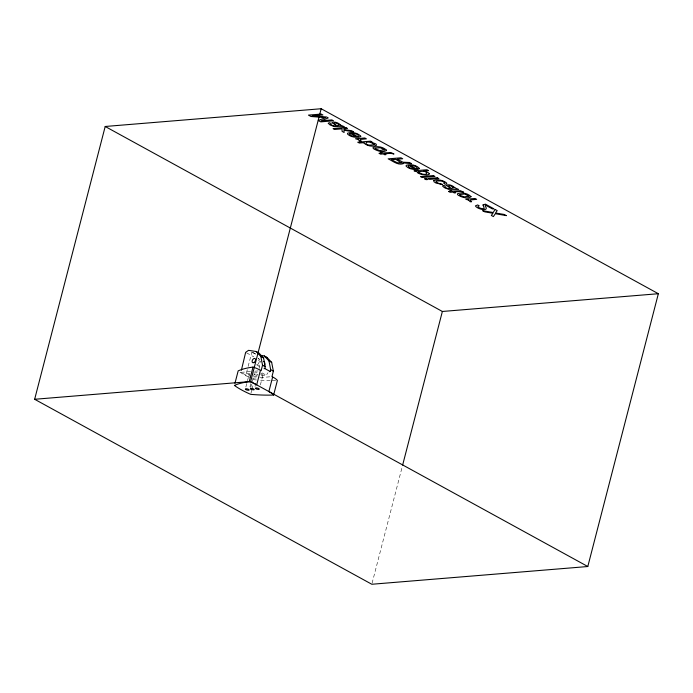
<?xml version="1.0" encoding="UTF-8"?>
<svg xmlns="http://www.w3.org/2000/svg" width="693" height="693" viewBox="0 0 693 693"><rect width="100%" height="100%" fill="white"/><g stroke="black" fill="none" stroke-linecap="round" stroke-linejoin="round"><path stroke-width="0.52" stroke-dasharray="3.46 2.6" d="M257.008 376.152L251.706 376.585L246.284 373.614L247.886 367.42M248.155 366.389L251.897 351.923M245.876 386.971L247.228 381.774M247.496 380.726L249.108 374.489M249.974 386.824L250.779 383.705M250.693 387.517L254.192 373.995M250.927 393.303L251.732 390.185M252.001 389.145L253.075 384.987M255.015 386.486L255.821 383.368M260.369 384.953L263.054 374.549A1.966 0.589 14.5 0 0 260.646 373.406M372.089 583.22L402.096 467.203M250.468 371.561L240.878 372.349L250.814 377.798M254.729 371.214L258.991 370.859M246.284 373.614L252.65 373.094M253.707 373.007L260.074 372.479M261.252 375.805L266.554 375.372A3.941 2.443 -61.2 0 1 268.009 372.73M252.78 378.205L259.173 377.685M260.239 377.598L270.894 376.723M252.798 352.416L256.41 354.4M252.165 352.321L255.778 354.305M259.953 359.502L258.142 358.506A3.941 2.443 -61.2 0 1 259.234 361.859A3.941 2.443 -61.2 0 1 256.323 365.54M246.552 352.858L253.777 356.817M258.402 360.438L261.114 361.919M256.471 364.726L260.992 367.203M262.041 372.895L266.554 375.372M263.054 374.549A1.966 0.589 14.5 0 1 260.655 374.575M249.367 374.852A1.966 0.589 14.5 0 1 249.359 374.246M257.233 375.268A1.966 0.589 14.5 0 1 254.903 374.722L254.556 374.523A1.966 0.589 14.5 0 1 255.604 373.822A1.966 0.589 14.5 0 1 257.978 375.052M275.641 380.518A101.421 30.163 14.5 0 1 271.128 380.57M270.201 380.57A101.421 30.163 14.5 0 1 258.524 380.102M256.488 379.955A101.421 30.163 14.5 0 1 254.426 379.781A53.829 16.008 14.5 0 1 251.238 378.352M248.224 376.888A53.829 16.008 14.5 0 1 238.868 371.37M259.788 368.321A3.941 2.443 -61.2 0 1 260.707 362.638"/><path stroke-width="1.04" d="M241.381 370.244L245.651 352.365L248.553 350.337L256.176 351.498L258.887 352.98L263.548 357.943L265.246 366.71L264.778 368.537A3.941 2.443 -61.2 0 0 264.042 368.711M34.65 399.281L105.197 126.481L321.18 108.74L658.35 293.719L587.803 566.519L371.82 584.26L34.65 399.281L250.632 381.531L587.803 566.519M234.944 383.35L238.167 370.868A101.421 30.163 14.5 0 1 253.006 367.082A14.709 4.375 14.5 0 1 260.447 370.313L261.122 370.686L262.534 365.228L260.845 356.462L256.176 351.498M261.313 355.5L264.31 355.951L267.013 357.441L271.673 362.404L273.371 371.171L271.959 376.637L272.635 377.001A14.709 4.375 14.5 0 1 277.382 380.457L273.614 395.019A101.421 30.163 14.5 0 1 250.658 394.343A53.829 16.008 14.5 0 1 234.407 385.429A101.421 30.163 14.5 0 1 249.237 381.644L253.006 367.082M250.632 381.531L321.18 108.74M260.447 370.313L256.679 384.875A14.709 4.375 14.5 0 0 249.237 381.644M269.464 371.691A3.941 2.443 -61.2 0 1 270.192 371.509L270.66 369.69L268.971 360.914L264.31 355.951M272.635 377.001L268.875 391.571A14.709 4.375 14.5 0 1 273.614 395.019M402.633 465.107L442.368 311.469L658.35 293.719M265.107 357.155L267.013 357.441M105.197 126.481L442.368 311.469M260.845 356.462L263.548 357.943M268.971 360.914L271.673 362.404M262.534 365.228L265.246 366.71M270.66 369.69L273.371 371.171M264.778 368.537L270.192 371.509M263.565 361.486A3.941 2.443 -61.2 0 1 264.319 365.783M340.592 125.104L344.404 126.75L334.191 126.576L330.085 124.939L328.187 123.224L329.53 122.704L330.994 123.51C329.314 126.039 341.424 127.651 331.878 122.722C334.338 121.11 338.764 122.886 340.592 125.104M454.833 187.777L458.645 189.432L448.432 189.25L444.326 187.621L442.429 185.897L443.771 185.377L445.235 186.183C443.555 188.713 455.665 190.332 446.119 185.395C448.579 183.792 453.005 185.568 454.833 187.777M386.521 150.199L386.503 150.589C382.692 152.746 377.572 151.057 373.977 148.995A5.605 1.663 14.5 0 1 373.033 147.652L373.258 147.306C377.607 145.79 383.229 146.985 386.521 150.199M418.208 171.847C427.668 178.794 431.341 168.953 418.208 171.847M470.963 196.526L470.945 196.916C467.134 199.073 462.014 197.384 458.42 195.322A5.605 1.663 14.5 0 1 457.467 193.979L457.701 193.633C462.049 192.117 467.662 193.312 470.963 196.526M363.946 142.663L363.92 143.027C366.987 146.015 372.765 147.15 376.594 145.175L375.883 143.927L370.859 142.048L372.046 141.952L370.599 141.155L357.787 142.204L359.312 143.044L363.946 142.663M358.402 139.648L359.884 141.251C363.721 141.459 358.965 140.679 360.256 139.449L366.389 138.843L364.813 137.976L355.5 138.747L358.402 139.648M468.667 200.147L470.157 201.75C473.995 201.958 469.239 201.178 470.53 199.948L476.654 199.341L475.086 198.475L465.774 199.246L468.667 200.147M429.374 173.726L428.837 174.523L426.628 174.957L422.054 174.636L418.148 173.259L416.753 171.543L413.99 170.807L426.975 169.742L428.543 170.599L423.787 170.989L427.85 172.366L429.374 173.726M483.012 204.963L484.277 208.454C482.675 209.589 474.904 206.687 479.235 205.821L477.633 204.946L475.407 205.89C476.862 209.191 490.401 212.301 485.065 205.942L485.646 205.206L492.463 208.948L493.944 208.827L485.369 204.123L483.012 204.963M339.249 125.069L337.015 125.719C330.7 122.349 337.032 122.133 339.249 125.069M453.491 187.742L451.256 188.392C444.941 185.022 451.273 184.806 453.491 187.742M403.274 163.366L403.179 163.73C397.817 165.523 392.697 160.932 388.175 158.853L400.952 157.805L402.685 158.758L397.21 159.208L402.962 162.214L409.468 162.483L411.599 163.643L403.023 162.907L403.274 163.366M374.584 144.378C362.63 147.826 363.851 137.63 374.584 144.378M360.784 136.244L359.788 137.067L358.246 136.218C359.39 134.009 353.439 133.316 351.836 133.48L358.688 137.24C354.816 137.526 350.234 136.876 347.453 133.966L347.626 133.195C351.897 131.696 357.744 132.865 360.784 136.244M419.395 168.399L418.399 169.222L416.857 168.373C418 166.164 412.04 165.471 410.447 165.636L417.299 169.395C413.418 169.681 408.844 169.031 406.063 166.121L406.237 165.35C410.507 163.851 416.354 165.021 419.395 168.399M495.114 209.468L493.156 212.526L482.631 210.672L484.797 211.867L492.957 213.262L491.32 215.445L493.39 216.58L495.313 213.704L506.375 215.644L504.218 214.458L495.512 212.994L497.21 210.62L495.114 209.468M433.827 180.552L433.939 181.731L436.088 183.099L442.446 184.468C438.21 183.541 431.133 180.483 440.869 180.986A2.798 0.832 14.5 0 1 443.035 181.609L444.646 182.831L443.806 183.394L445.33 184.234L446.474 183.853A4.66 1.386 14.5 0 0 446.543 182.952C443.148 180.189 437.976 179.071 433.827 180.552M384.494 149.827L379.747 150.546L375.571 149.021A3.11 0.927 14.5 0 1 375.173 148.155L380.292 147.73L384.494 149.827M468.927 196.154L464.189 196.873L460.013 195.348A3.11 0.927 14.5 0 1 459.615 194.482L464.734 194.057L468.927 196.154M349.757 133.818C349.272 136.071 354.08 136.426 355.83 136.452L350.632 133.61L349.757 133.818M408.368 165.974C407.874 168.226 412.681 168.581 414.44 168.607L409.242 165.766L408.368 165.974M401.247 162.829L397.323 162.768L391.406 159.685L395.764 159.329L401.247 162.829M325.433 117.619L318.286 120.513L320.746 121.864L333.524 120.807L331.869 119.906L321.136 120.807L328.248 117.923L326.533 116.978L312.075 115.844L322.895 114.977L321.231 114.068L308.463 115.116L310.949 116.485L325.433 117.619M345.859 127.581L333.09 128.629L334.598 129.461L342.013 128.846L342.091 131.384L344.1 132.484L344.005 130.241L353.612 131.835L351.602 130.734L343.997 129.522L343.875 128.699L347.366 128.413L345.859 127.581M381.618 152.269L380.336 152.373L381.6 153.066L379.002 153.283L380.596 154.149L383.194 153.933L384.684 154.756L385.966 154.652L384.468 153.829L390.549 153.335L393.996 153.993L390.895 152.547L382.882 152.962L381.618 152.269M433.368 175.589L420.59 176.637L422.158 177.503L434.935 176.446L433.368 175.589M426.29 178.647L424.514 178.794L426.117 179.669L427.884 179.522L426.29 178.647M437.292 177.746L428.023 178.508L429.617 179.383L438.886 178.621L437.292 177.746M451.152 190.419L449.87 190.523L451.134 191.216L448.536 191.433L450.129 192.299L452.728 192.082L454.218 192.905L455.5 192.801L454.002 191.978L460.083 191.485L463.53 192.143L460.429 190.696L452.416 191.112L451.152 190.419M251.135 389.284L250.788 389.085A1.966 0.589 14.5 0 1 251.914 388.401A1.966 0.589 14.5 0 1 254.175 389.657A1.966 0.589 14.5 0 1 251.135 389.284M256.029 388.773A1.966 0.589 14.5 0 0 259.225 389.258A1.966 0.589 14.5 0 0 256.878 387.967A1.966 0.589 14.5 0 0 256.029 388.773M245.902 389.613A1.966 0.589 14.5 0 0 249.099 390.09A1.966 0.589 14.5 0 0 246.76 388.799A1.966 0.589 14.5 0 0 245.902 389.613M254.149 362.422A2.365 1.464 -61.2 0 0 255.128 358.636A2.365 1.464 -61.2 0 0 252.209 360.732A2.365 1.464 -61.2 0 0 254.149 362.422"/></g></svg>
